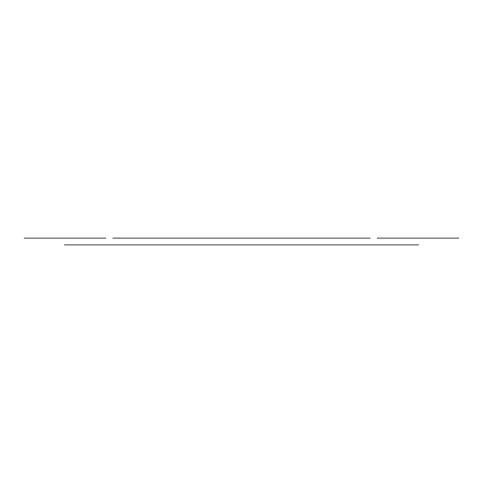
<?xml version="1.0" encoding="UTF-8"?>
<svg xmlns="http://www.w3.org/2000/svg" width="483" height="483" viewBox="0 0 483 483"><rect width="100%" height="100%" fill="white"/><g stroke="black" fill="none" stroke-linecap="round" stroke-linejoin="round"><path stroke-width="0.72" d="M24.15 238.095L105.892 238.095M112.756 238.095L370.244 238.095M377.108 238.095L458.85 238.095M64.39 244.905L418.61 244.905"/></g></svg>
